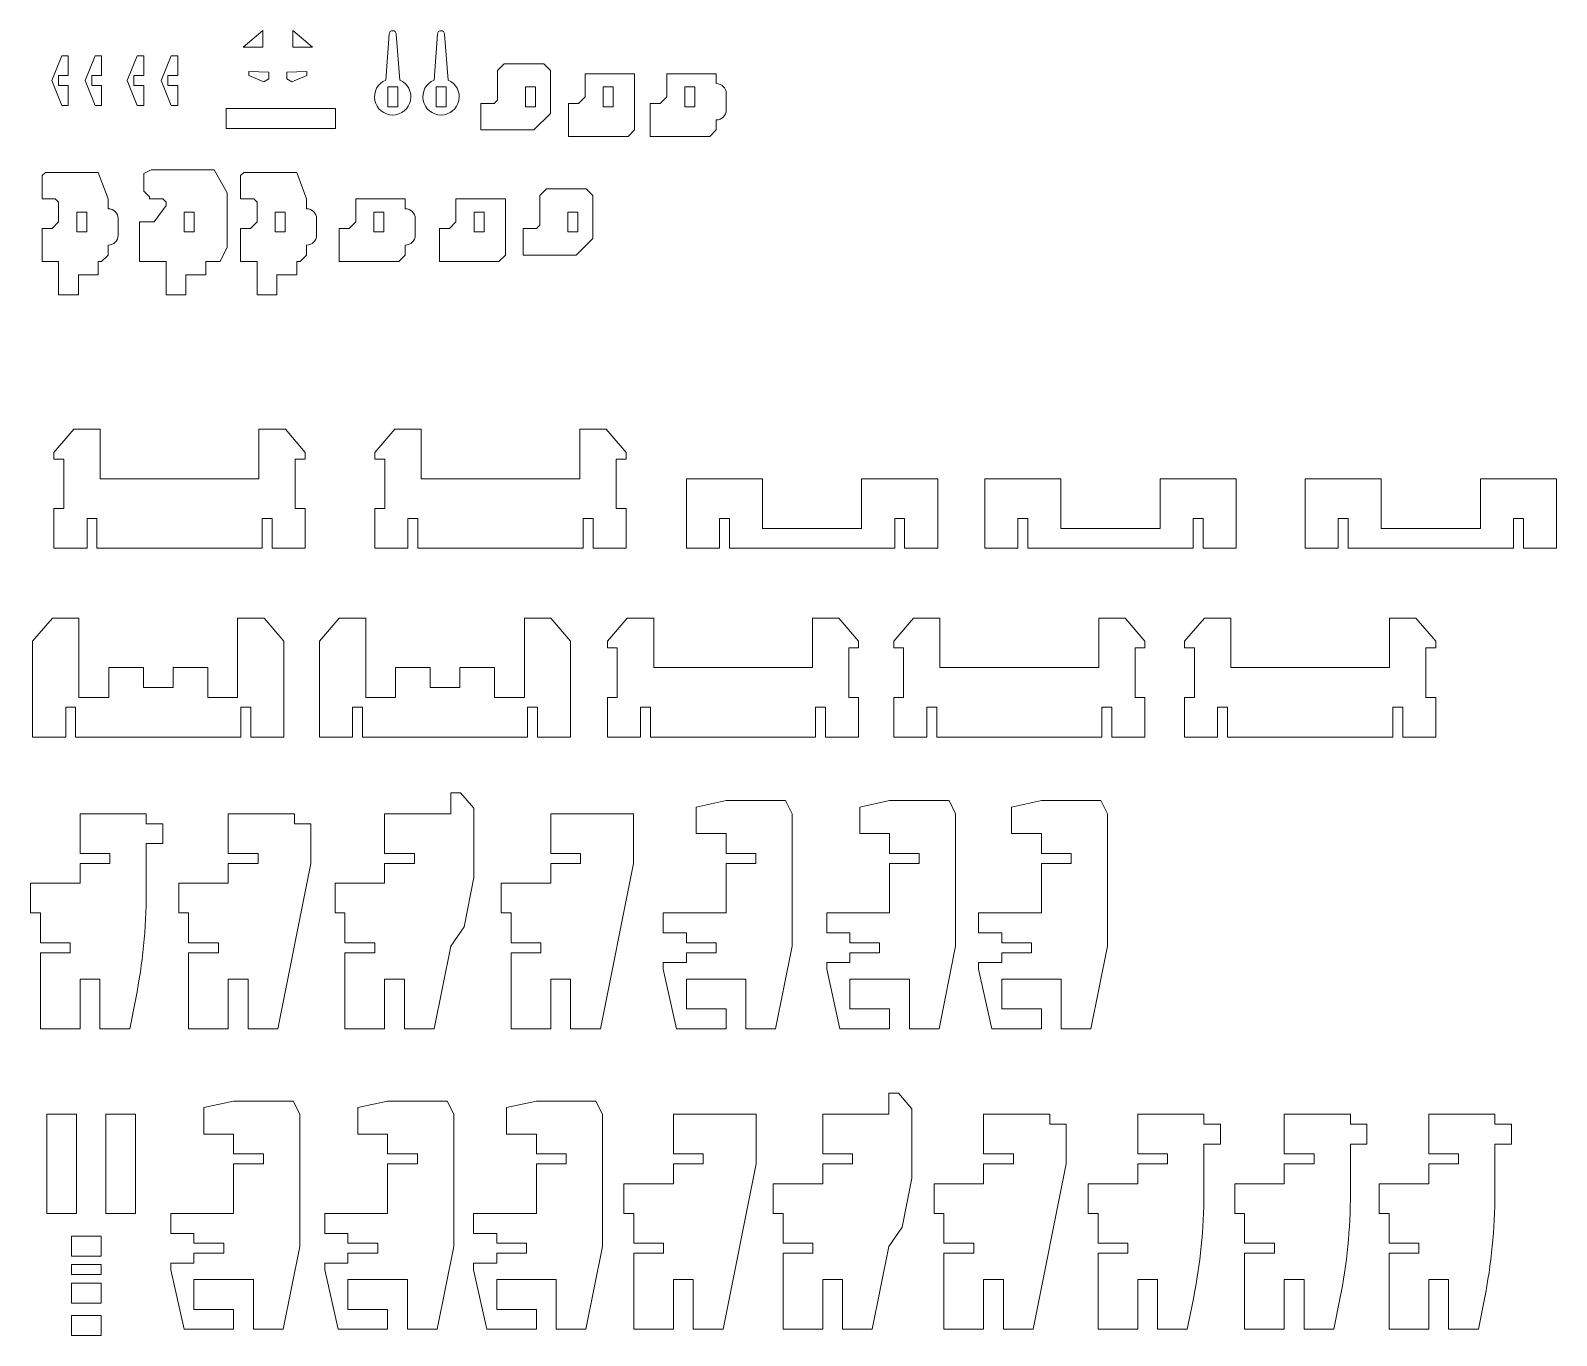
# Model space of a CAD drawing. Header units: millimetres. Extents: x 396 to 1740, y -484 to 227.
# Drawn here: x 396 to 857.6, y -167.9 to 226.7 of the extents above; entities that cross this region are included whole.
import ezdxf

# ---------------------------------------------------------------- set-up
doc = ezdxf.new("R2010")
doc.units = ezdxf.units.MM

msp = doc.modelspace()

# ---------------------------------------------------------------- linework, layer by layer
at = {"color": 5, "linetype": 'Continuous', "lineweight": 15}
for p, q in [((460.26, 221.65), (466.26, 226.65)), ((466.26, 226.65), (466.26, 221.65)), ((475.26, 226.65), (475.26, 221.65)), ((481.26, 221.65), (475.26, 226.65)), ((466.26, 221.65), (460.26, 221.65)), ((475.26, 221.65), (481.26, 221.65)), ((503.4, 211.67), (504.44, 225.6)), ((507.64, 211.67), (506.59, 225.6)), ((518.02, 211.67), (519.06, 225.6)), ((522.26, 211.67), (521.21, 225.6)), ((402.39, 211.51), (405.39, 219.01)), ((405.39, 219.01), (407.39, 219.01)), ((407.39, 219.01), (407.39, 213.01)), ((412.47, 211.51), (415.47, 219.01)), ((415.47, 219.01), (417.47, 219.01)), ((417.47, 219.01), (417.47, 213.01)), ((425.2, 211.51), (428.2, 219.01)), ((428.2, 219.01), (430.2, 219.01)), ((430.2, 219.01), (430.2, 213.01)), ((438.51, 219.01), (435.51, 211.51)), ((440.51, 219.01), (438.51, 219.01)), ((440.51, 213.01), (440.51, 219.01)), ((404.39, 213.01), (407.39, 213.01)), ((404.39, 210.01), (404.39, 213.01)), ((414.47, 213.01), (417.47, 213.01)), ((414.47, 210.01), (414.47, 213.01)), ((427.2, 213.01), (430.2, 213.01)), ((427.2, 210.01), (427.2, 213.01)), ((440.51, 213.01), (437.51, 213.01)), ((437.51, 213.01), (437.51, 210.01)), ((462.01, 214.28), (468.01, 214.08)), ((462.01, 213.08), (462.01, 214.28)), ((466.51, 211.13), (462.01, 213.08)), ((468.01, 214.08), (468.01, 212.08)), ((479.51, 214.28), (473.51, 214.08)), ((473.51, 214.08), (473.51, 212.08)), ((475.01, 211.13), (479.51, 213.08)), ((479.51, 213.08), (479.51, 214.28)), ((539.22, 216.6), (537.22, 214.6)), ((537.22, 214.6), (537.22, 205.6)), ((551.22, 216.6), (539.22, 216.6)), ((553.22, 214.6), (551.22, 216.6)), ((553.22, 201.6), (553.22, 214.6)), ((563.71, 213.6), (563.71, 206.6)), ((578.71, 213.6), (563.71, 213.6)), ((578.71, 196.6), (578.71, 213.6)), ((588.4, 213.6), (588.4, 206.6)), ((603.4, 213.6), (588.4, 213.6)), ((603.4, 210.6), (603.4, 213.6)), ((405.39, 204.01), (402.39, 211.51)), ((407.39, 210.01), (404.39, 210.01)), ((407.39, 210.01), (407.39, 204.01)), ((415.47, 204.01), (412.47, 211.51)), ((417.47, 210.01), (414.47, 210.01)), ((417.47, 210.01), (417.47, 204.01)), ((428.2, 204.01), (425.2, 211.51)), ((430.2, 210.01), (427.2, 210.01)), ((430.2, 210.01), (430.2, 204.01)), ((435.51, 211.51), (438.51, 204.01)), ((437.51, 210.01), (440.51, 210.01)), ((440.51, 204.01), (440.51, 210.01)), ((468.01, 212.08), (466.51, 211.13)), ((473.51, 212.08), (475.01, 211.13)), ((504.02, 203.6), (504.02, 209.6)), ((504.02, 209.6), (507.02, 209.6)), ((507.02, 209.6), (507.02, 203.6)), ((521.64, 209.6), (518.64, 209.6)), ((518.64, 209.6), (518.64, 203.6)), ((521.64, 203.6), (521.64, 209.6)), ((545.72, 203.6), (545.72, 209.6)), ((545.72, 209.6), (548.72, 209.6)), ((548.72, 209.6), (548.72, 203.6)), ((572.21, 209.6), (569.21, 209.6)), ((569.21, 209.6), (569.21, 203.6)), ((572.21, 203.6), (572.21, 209.6)), ((593.9, 203.6), (593.9, 209.6)), ((593.9, 209.6), (596.9, 209.6)), ((596.9, 209.6), (596.9, 203.6)), ((407.39, 204.01), (405.39, 204.01)), ((417.47, 204.01), (415.47, 204.01)), ((430.2, 204.01), (428.2, 204.01)), ((438.51, 204.01), (440.51, 204.01)), ((507.02, 203.6), (504.02, 203.6)), ((518.64, 203.6), (521.64, 203.6)), ((532.22, 204.6), (532.22, 196.6)), ((536.22, 204.6), (532.22, 204.6)), ((537.22, 205.6), (536.22, 204.6)), ((548.72, 203.6), (545.72, 203.6)), ((558.71, 204.6), (558.71, 194.6)), ((561.71, 204.6), (558.71, 204.6)), ((563.71, 206.6), (561.71, 204.6)), ((569.21, 203.6), (572.21, 203.6)), ((583.4, 204.6), (583.4, 194.6)), ((586.4, 204.6), (583.4, 204.6)), ((588.4, 206.6), (586.4, 204.6)), ((596.9, 203.6), (593.9, 203.6)), ((606.4, 207.6), (606.4, 202.6)), ((455.17, 203.05), (455.17, 197.05)), ((455.17, 203.05), (488.17, 203.05)), ((488.17, 203.05), (488.17, 197.05)), ((548.22, 196.6), (553.22, 201.6)), ((603.4, 196.6), (603.4, 199.6)), ((455.17, 197.05), (488.17, 197.05)), ((532.22, 196.6), (548.22, 196.6)), ((558.71, 194.6), (576.71, 194.6)), ((576.71, 194.6), (578.71, 196.6)), ((583.4, 194.6), (601.4, 194.6)), ((603.4, 196.6), (601.4, 194.6)), ((400.46, 183.77), (399.46, 182.77)), ((399.46, 182.77), (399.46, 175.77)), ((416.46, 183.77), (400.46, 183.77)), ((419.46, 175.77), (416.46, 183.77)), ((432.48, 184.48), (430.25, 183.4)), ((430.25, 183.4), (430.25, 178.11)), ((451.52, 184.48), (432.48, 184.48)), ((455.47, 177.6), (451.52, 184.48)), ((459.48, 182.77), (460.48, 183.77)), ((459.48, 182.77), (459.48, 175.77)), ((476.48, 183.77), (460.48, 183.77)), ((479.48, 175.77), (476.48, 183.77)), ((399.46, 175.77), (403.46, 175.77)), ((403.46, 175.77), (404.46, 174.77)), ((419.46, 172.77), (419.46, 175.77)), ((430.25, 178.11), (431.95, 176.33)), ((431.95, 176.33), (431.95, 175.77)), ((431.95, 175.77), (435.95, 175.77)), ((435.95, 175.77), (436.95, 174.77)), ((455.47, 161.18), (455.47, 177.6)), ((459.48, 175.77), (463.48, 175.77)), ((463.48, 175.77), (464.48, 174.77)), ((479.48, 172.77), (479.48, 175.77)), ((494.33, 168.77), (494.33, 175.77)), ((494.33, 175.77), (509.33, 175.77)), ((509.33, 172.77), (509.33, 175.77)), ((524.65, 175.77), (524.65, 168.77)), ((539.65, 175.77), (524.65, 175.77)), ((539.65, 158.77), (539.65, 175.77)), ((550.02, 176.77), (552.02, 178.77)), ((550.02, 176.77), (550.02, 167.77)), ((564.02, 178.77), (552.02, 178.77)), ((564.02, 178.77), (566.02, 176.77)), ((566.02, 163.77), (566.02, 176.77)), ((404.46, 174.77), (404.46, 168.77)), ((409.96, 165.77), (409.96, 171.77)), ((409.96, 171.77), (412.96, 171.77)), ((412.96, 171.77), (412.96, 165.77)), ((436.95, 173.77), (433.38, 168.77)), ((436.95, 174.77), (436.95, 173.77)), ((445.45, 171.77), (442.45, 171.77)), ((442.45, 171.77), (442.45, 165.77)), ((445.45, 165.77), (445.45, 171.77)), ((464.48, 174.77), (464.48, 168.77)), ((469.98, 165.77), (469.98, 171.77)), ((469.98, 171.77), (472.98, 171.77)), ((472.98, 171.77), (472.98, 165.77)), ((499.83, 165.77), (499.83, 171.77)), ((499.83, 171.77), (502.83, 171.77)), ((502.83, 171.77), (502.83, 165.77)), ((530.15, 165.77), (530.15, 171.77)), ((530.15, 171.77), (533.15, 171.77)), ((533.15, 171.77), (533.15, 165.77)), ((561.52, 171.77), (558.52, 171.77)), ((558.52, 171.77), (558.52, 165.77)), ((561.52, 165.77), (561.52, 171.77)), ((399.46, 166.77), (399.46, 156.77)), ((402.46, 166.77), (399.46, 166.77)), ((404.46, 168.77), (402.46, 166.77)), ((422.46, 169.77), (422.46, 164.77)), ((428.95, 168.77), (428.95, 156.77)), ((433.38, 168.77), (428.95, 168.77)), ((459.48, 166.77), (459.48, 156.77)), ((462.48, 166.77), (459.48, 166.77)), ((464.48, 168.77), (462.48, 166.77)), ((482.48, 169.77), (482.48, 164.77)), ((489.33, 166.77), (489.33, 156.77)), ((492.33, 166.77), (489.33, 166.77)), ((494.33, 168.77), (492.33, 166.77)), ((512.33, 169.77), (512.33, 164.77)), ((522.65, 166.77), (519.65, 166.77)), ((519.65, 166.77), (519.65, 156.77)), ((524.65, 168.77), (522.65, 166.77)), ((545.02, 166.77), (545.02, 158.77)), ((549.02, 166.77), (545.02, 166.77)), ((549.02, 166.77), (550.02, 167.77)), ((412.96, 165.77), (409.96, 165.77)), ((419.46, 158.77), (419.46, 161.77)), ((442.45, 165.77), (445.45, 165.77)), ((472.98, 165.77), (469.98, 165.77)), ((479.48, 158.77), (479.48, 161.77)), ((502.83, 165.77), (499.83, 165.77)), ((509.33, 158.77), (509.33, 161.77)), ((533.15, 165.77), (530.15, 165.77)), ((558.52, 165.77), (561.52, 165.77)), ((566.02, 163.77), (561.02, 158.77)), ((419.46, 158.77), (417.46, 156.77)), ((453.35, 156.77), (455.47, 161.18)), ((479.48, 158.77), (477.48, 156.77)), ((509.33, 158.77), (507.33, 156.77)), ((539.65, 158.77), (537.65, 156.77)), ((545.02, 158.77), (561.02, 158.77)), ((399.46, 156.77), (404.46, 156.77)), ((404.46, 156.77), (404.46, 146.77)), ((410.46, 152.77), (410.46, 146.77)), ((416.46, 152.77), (410.46, 152.77)), ((416.46, 156.77), (417.46, 156.77)), ((416.46, 152.77), (416.46, 156.77)), ((428.95, 156.77), (436.95, 156.77)), ((436.95, 146.77), (436.95, 156.77)), ((442.95, 152.77), (442.95, 146.77)), ((448.95, 152.77), (442.95, 152.77)), ((448.95, 156.77), (453.35, 156.77)), ((448.95, 152.77), (448.95, 156.77)), ((459.48, 156.77), (464.48, 156.77)), ((464.48, 156.77), (464.48, 146.77)), ((470.48, 152.77), (470.48, 146.77)), ((476.48, 152.77), (470.48, 152.77)), ((476.48, 156.77), (477.48, 156.77)), ((476.48, 152.77), (476.48, 156.77)), ((507.33, 156.77), (489.33, 156.77)), ((519.65, 156.77), (537.65, 156.77)), ((404.46, 146.77), (410.46, 146.77)), ((442.95, 146.77), (436.95, 146.77)), ((464.48, 146.77), (470.48, 146.77)), ((409.05, 106.09), (403.05, 99.09)), ((417.05, 106.09), (409.05, 106.09)), ((417.05, 106.09), (417.05, 91.09)), ((465.05, 106.09), (465.05, 91.09)), ((473.05, 106.09), (465.05, 106.09)), ((479.05, 99.09), (473.05, 106.09)), ((506.13, 106.09), (500.13, 99.09)), ((514.13, 106.09), (506.13, 106.09)), ((514.13, 106.09), (514.13, 91.09)), ((562.13, 106.09), (562.13, 91.09)), ((570.13, 106.09), (562.13, 106.09)), ((576.13, 99.09), (570.13, 106.09)), ((403.05, 99.09), (403.05, 97.09)), ((406.05, 97.09), (403.05, 97.09)), ((406.05, 97.09), (406.05, 82.09)), ((479.05, 97.09), (476.05, 97.09)), ((476.05, 82.09), (476.05, 97.09)), ((479.05, 97.09), (479.05, 99.09)), ((500.13, 99.09), (500.13, 97.09)), ((503.13, 97.09), (500.13, 97.09)), ((503.13, 97.09), (503.13, 82.09)), ((576.13, 97.09), (573.13, 97.09)), ((573.13, 82.09), (573.13, 97.09)), ((576.13, 97.09), (576.13, 99.09)), ((417.05, 91.09), (465.05, 91.09)), ((514.13, 91.09), (562.13, 91.09)), ((594.37, 91.09), (594.37, 70.09)), ((594.37, 91.09), (617.37, 91.09)), ((617.37, 91.09), (617.37, 76.09)), ((647.37, 91.09), (647.37, 76.09)), ((647.37, 91.09), (670.37, 91.09)), ((670.37, 70.09), (670.37, 91.09)), ((684.65, 91.09), (684.65, 70.09)), ((684.65, 91.09), (707.65, 91.09)), ((707.65, 76.09), (707.65, 91.09)), ((737.65, 76.09), (737.65, 91.09)), ((737.65, 91.09), (760.65, 91.09)), ((760.65, 70.09), (760.65, 91.09)), ((781.56, 91.09), (781.56, 70.09)), ((781.56, 91.09), (804.56, 91.09)), ((804.56, 76.09), (804.56, 91.09)), ((834.56, 76.09), (834.56, 91.09)), ((834.56, 91.09), (857.56, 91.09)), ((857.56, 70.09), (857.56, 91.09)), ((403.05, 82.09), (403.05, 70.09)), ((403.05, 82.09), (406.05, 82.09)), ((413.05, 79.09), (416.05, 79.09)), ((413.05, 70.09), (413.05, 79.09)), ((416.05, 79.09), (416.05, 70.09)), ((466.05, 79.09), (469.05, 79.09)), ((466.05, 70.09), (466.05, 79.09)), ((469.05, 79.09), (469.05, 70.09)), ((476.05, 82.09), (479.05, 82.09)), ((479.05, 70.09), (479.05, 82.09)), ((500.13, 82.09), (500.13, 70.09)), ((500.13, 82.09), (503.13, 82.09)), ((510.13, 79.09), (513.13, 79.09)), ((510.13, 70.09), (510.13, 79.09)), ((513.13, 79.09), (513.13, 70.09)), ((563.13, 79.09), (566.13, 79.09)), ((563.13, 70.09), (563.13, 79.09)), ((566.13, 79.09), (566.13, 70.09)), ((573.13, 82.09), (576.13, 82.09)), ((576.13, 70.09), (576.13, 82.09)), ((604.37, 79.09), (607.37, 79.09)), ((604.37, 70.09), (604.37, 79.09)), ((607.37, 79.09), (607.37, 70.09)), ((657.37, 79.09), (660.37, 79.09)), ((657.37, 70.09), (657.37, 79.09)), ((660.37, 79.09), (660.37, 70.09)), ((694.65, 79.09), (697.65, 79.09)), ((694.65, 70.09), (694.65, 79.09)), ((697.65, 79.09), (697.65, 70.09)), ((747.65, 79.09), (750.65, 79.09)), ((747.65, 70.09), (747.65, 79.09)), ((750.65, 79.09), (750.65, 70.09)), ((791.56, 79.09), (794.56, 79.09)), ((791.56, 70.09), (791.56, 79.09)), ((794.56, 79.09), (794.56, 70.09)), ((844.56, 79.09), (847.56, 79.09)), ((844.56, 70.09), (844.56, 79.09)), ((847.56, 79.09), (847.56, 70.09)), ((647.37, 76.09), (617.37, 76.09)), ((737.65, 76.09), (707.65, 76.09)), ((834.56, 76.09), (804.56, 76.09)), ((403.05, 70.09), (413.05, 70.09)), ((416.05, 70.09), (466.05, 70.09)), ((469.05, 70.09), (479.05, 70.09)), ((500.13, 70.09), (510.13, 70.09)), ((513.13, 70.09), (563.13, 70.09)), ((566.13, 70.09), (576.13, 70.09)), ((594.37, 70.09), (604.37, 70.09)), ((607.37, 70.09), (657.37, 70.09)), ((660.37, 70.09), (670.37, 70.09)), ((684.65, 70.09), (694.65, 70.09)), ((697.65, 70.09), (747.65, 70.09)), ((750.65, 70.09), (760.65, 70.09)), ((781.56, 70.09), (791.56, 70.09)), ((794.56, 70.09), (844.56, 70.09)), ((847.56, 70.09), (857.56, 70.09)), ((396.6, 42.01), (402.6, 49.01)), ((402.6, 49.01), (410.6, 49.01)), ((410.6, 49.01), (410.6, 25.01)), ((466.6, 49.01), (458.6, 49.01)), ((458.6, 49.01), (458.6, 25.01)), ((472.6, 42.01), (466.6, 49.01)), ((489.34, 49.01), (483.34, 42.01)), ((497.34, 49.01), (489.34, 49.01)), ((497.34, 49.01), (497.34, 25.01)), ((545.34, 49.01), (545.34, 25.01)), ((553.34, 49.01), (545.34, 49.01)), ((559.34, 42.01), (553.34, 49.01)), ((576.46, 49.01), (570.46, 42.01)), ((584.46, 49.01), (576.46, 49.01)), ((584.46, 49.01), (584.46, 34.01)), ((632.46, 49.01), (632.46, 34.01)), ((640.46, 49.01), (632.46, 49.01)), ((646.46, 42.01), (640.46, 49.01)), ((663.07, 49.01), (657.07, 42.01)), ((671.07, 49.01), (663.07, 49.01)), ((671.07, 49.01), (671.07, 34.01)), ((719.07, 49.01), (719.07, 34.01)), ((727.07, 49.01), (719.07, 49.01)), ((733.07, 42.01), (727.07, 49.01)), ((751.05, 49.01), (745.05, 42.01)), ((759.05, 49.01), (751.05, 49.01)), ((759.05, 49.01), (759.05, 34.01)), ((807.05, 49.01), (807.05, 34.01)), ((815.05, 49.01), (807.05, 49.01)), ((821.05, 42.01), (815.05, 49.01)), ((396.6, 42.01), (396.6, 13.01)), ((472.6, 13.01), (472.6, 42.01)), ((483.34, 42.01), (483.34, 13.01)), ((559.34, 13.01), (559.34, 42.01)), ((570.46, 42.01), (570.46, 40.01)), ((646.46, 40.01), (646.46, 42.01)), ((657.07, 42.01), (657.07, 40.01)), ((733.07, 40.01), (733.07, 42.01)), ((745.05, 42.01), (745.05, 40.01)), ((821.05, 40.01), (821.05, 42.01)), ((573.46, 40.01), (570.46, 40.01)), ((573.46, 40.01), (573.46, 25.01)), ((643.46, 40.01), (646.46, 40.01)), ((643.46, 40.01), (643.46, 25.01)), ((660.07, 40.01), (657.07, 40.01)), ((660.07, 40.01), (660.07, 25.01)), ((733.07, 40.01), (730.07, 40.01)), ((730.07, 25.01), (730.07, 40.01)), ((748.05, 40.01), (745.05, 40.01)), ((748.05, 40.01), (748.05, 25.01)), ((821.05, 40.01), (818.05, 40.01)), ((818.05, 25.01), (818.05, 40.01)), ((419.6, 34.01), (419.6, 25.01)), ((430.1, 34.01), (419.6, 34.01)), ((430.1, 34.01), (430.1, 28.01)), ((449.6, 34.01), (439.1, 34.01)), ((439.1, 28.01), (439.1, 34.01)), ((449.6, 25.01), (449.6, 34.01)), ((506.34, 34.01), (506.34, 25.01)), ((506.34, 34.01), (516.84, 34.01)), ((516.84, 28.01), (516.84, 34.01)), ((525.84, 34.01), (525.84, 28.01)), ((525.84, 34.01), (536.34, 34.01)), ((536.34, 25.01), (536.34, 34.01)), ((584.46, 34.01), (632.46, 34.01)), ((671.07, 34.01), (719.07, 34.01)), ((759.05, 34.01), (807.05, 34.01)), ((430.1, 28.01), (439.1, 28.01)), ((525.84, 28.01), (516.84, 28.01)), ((419.6, 25.01), (410.6, 25.01)), ((458.6, 25.01), (449.6, 25.01)), ((506.34, 25.01), (497.34, 25.01)), ((545.34, 25.01), (536.34, 25.01)), ((570.46, 25.01), (570.46, 13.01)), ((573.46, 25.01), (570.46, 25.01)), ((643.46, 25.01), (646.46, 25.01)), ((646.46, 13.01), (646.46, 25.01)), ((657.07, 25.01), (657.07, 13.01)), ((657.07, 25.01), (660.07, 25.01)), ((730.07, 25.01), (733.07, 25.01)), ((733.07, 13.01), (733.07, 25.01)), ((745.05, 25.01), (745.05, 13.01)), ((745.05, 25.01), (748.05, 25.01)), ((818.05, 25.01), (821.05, 25.01)), ((821.05, 13.01), (821.05, 25.01)), ((409.6, 22.01), (406.6, 22.01)), ((406.6, 22.01), (406.6, 13.01)), ((409.6, 13.01), (409.6, 22.01)), ((462.6, 22.01), (459.6, 22.01)), ((459.6, 22.01), (459.6, 13.01)), ((462.6, 13.01), (462.6, 22.01)), ((493.34, 22.01), (496.34, 22.01)), ((493.34, 13.01), (493.34, 22.01)), ((496.34, 22.01), (496.34, 13.01)), ((546.34, 22.01), (549.34, 22.01)), ((546.34, 13.01), (546.34, 22.01)), ((549.34, 22.01), (549.34, 13.01)), ((580.46, 22.01), (583.46, 22.01)), ((580.46, 13.01), (580.46, 22.01)), ((583.46, 22.01), (583.46, 13.01)), ((633.46, 22.01), (636.46, 22.01)), ((633.46, 13.01), (633.46, 22.01)), ((636.46, 22.01), (636.46, 13.01)), ((667.07, 22.01), (670.07, 22.01)), ((667.07, 13.01), (667.07, 22.01)), ((670.07, 22.01), (670.07, 13.01)), ((720.07, 22.01), (723.07, 22.01)), ((720.07, 13.01), (720.07, 22.01)), ((723.07, 22.01), (723.07, 13.01)), ((755.05, 22.01), (758.05, 22.01)), ((755.05, 13.01), (755.05, 22.01)), ((758.05, 22.01), (758.05, 13.01)), ((808.05, 22.01), (811.05, 22.01)), ((808.05, 13.01), (808.05, 22.01)), ((811.05, 22.01), (811.05, 13.01)), ((406.6, 13.01), (396.6, 13.01)), ((459.6, 13.01), (409.6, 13.01)), ((472.6, 13.01), (462.6, 13.01)), ((483.34, 13.01), (493.34, 13.01)), ((496.34, 13.01), (546.34, 13.01)), ((549.34, 13.01), (559.34, 13.01)), ((570.46, 13.01), (580.46, 13.01)), ((583.46, 13.01), (633.46, 13.01)), ((636.46, 13.01), (646.46, 13.01)), ((657.07, 13.01), (667.07, 13.01)), ((670.07, 13.01), (720.07, 13.01)), ((723.07, 13.01), (733.07, 13.01)), ((745.05, 13.01), (755.05, 13.01)), ((758.05, 13.01), (808.05, 13.01)), ((811.05, 13.01), (821.05, 13.01)), ((523.08, -10.18), (523.08, -3.82)), ((523.08, -3.82), (526.01, -3.82)), ((526.01, -3.82), (530.08, -8.5)), ((530.08, -8.5), (530.08, -29.48)), ((606.34, -6.18), (597.34, -8.18)), ((597.34, -8.18), (597.34, -16.18)), ((624.34, -6.18), (606.34, -6.18)), ((626.34, -10.18), (624.34, -6.18)), ((646.81, -8.18), (655.81, -6.18)), ((646.81, -16.18), (646.81, -8.18)), ((655.81, -6.18), (673.81, -6.18)), ((673.81, -6.18), (675.81, -10.18)), ((692.74, -8.18), (701.74, -6.18)), ((692.74, -16.18), (692.74, -8.18)), ((701.74, -6.18), (719.74, -6.18)), ((719.74, -6.18), (721.74, -10.18)), ((410.96, -10.18), (430.96, -10.18)), ((410.96, -22.18), (410.96, -10.18)), ((430.96, -13.18), (430.96, -10.18)), ((430.96, -13.18), (435.96, -13.18)), ((435.96, -13.18), (435.96, -19.18)), ((455.78, -10.18), (475.78, -10.18)), ((455.78, -22.18), (455.78, -10.18)), ((475.78, -13.18), (475.78, -10.18)), ((475.78, -13.18), (480.78, -13.18)), ((480.78, -13.18), (480.78, -25.18)), ((503.08, -10.18), (523.08, -10.18)), ((503.08, -22.18), (503.08, -10.18)), ((553.34, -10.18), (578.34, -10.18)), ((553.34, -22.18), (553.34, -10.18)), ((578.34, -25.18), (578.34, -10.18)), ((626.34, -50.18), (626.34, -10.18)), ((675.81, -10.18), (675.81, -50.18)), ((721.74, -10.18), (721.74, -50.18)), ((597.34, -16.18), (606.34, -16.18)), ((606.34, -16.18), (606.34, -22.18)), ((655.81, -16.18), (646.81, -16.18)), ((655.81, -22.18), (655.81, -16.18)), ((701.74, -16.18), (692.74, -16.18)), ((701.74, -22.18), (701.74, -16.18)), ((410.96, -22.18), (419.96, -22.18)), ((419.96, -22.18), (419.96, -25.18)), ((435.96, -19.18), (430.96, -19.18)), ((430.96, -34.04), (430.96, -19.18)), ((455.78, -22.18), (464.78, -22.18)), ((464.78, -22.18), (464.78, -25.18)), ((503.08, -22.18), (512.08, -22.18)), ((512.08, -22.18), (512.08, -25.18)), ((553.34, -22.18), (562.34, -22.18)), ((562.34, -22.18), (562.34, -25.18)), ((606.34, -22.18), (615.34, -22.18)), ((615.34, -22.18), (615.34, -25.18)), ((664.81, -22.18), (655.81, -22.18)), ((664.81, -25.18), (664.81, -22.18)), ((710.74, -22.18), (701.74, -22.18)), ((710.74, -25.18), (710.74, -22.18)), ((410.96, -31.18), (410.96, -25.18)), ((419.96, -25.18), (410.96, -25.18)), ((455.78, -31.18), (455.78, -25.18)), ((464.78, -25.18), (455.78, -25.18)), ((480.78, -25.18), (470.78, -75.18)), ((503.08, -31.18), (503.08, -25.18)), ((512.08, -25.18), (503.08, -25.18)), ((553.34, -31.18), (553.34, -25.18)), ((562.34, -25.18), (553.34, -25.18)), ((578.34, -25.18), (568.34, -75.18)), ((606.34, -25.18), (606.34, -40.18)), ((615.34, -25.18), (606.34, -25.18)), ((655.81, -40.18), (655.81, -25.18)), ((655.81, -25.18), (664.81, -25.18)), ((701.74, -40.18), (701.74, -25.18)), ((701.74, -25.18), (710.74, -25.18)), ((395.96, -40.18), (395.96, -31.18)), ((395.96, -31.18), (410.96, -31.18)), ((440.78, -40.18), (440.78, -31.18)), ((440.78, -31.18), (455.78, -31.18)), ((488.08, -40.18), (488.08, -31.18)), ((488.08, -31.18), (503.08, -31.18)), ((530.08, -29.48), (527.11, -44.32)), ((538.34, -40.18), (538.34, -31.18)), ((538.34, -31.18), (553.34, -31.18)), ((398.96, -40.18), (395.96, -40.18)), ((398.96, -40.18), (398.96, -49.18)), ((443.78, -40.18), (440.78, -40.18)), ((443.78, -40.18), (443.78, -49.18)), ((491.08, -40.18), (488.08, -40.18)), ((491.08, -40.18), (491.08, -49.18)), ((541.34, -40.18), (538.34, -40.18)), ((541.34, -40.18), (541.34, -49.18)), ((587.34, -40.18), (587.34, -46.18)), ((606.34, -40.18), (587.34, -40.18)), ((636.81, -46.18), (636.81, -40.18)), ((636.81, -40.18), (655.81, -40.18)), ((682.74, -46.18), (682.74, -40.18)), ((682.74, -40.18), (701.74, -40.18)), ((527.11, -44.32), (523.08, -50.18)), ((398.96, -49.18), (407.96, -49.18)), ((407.96, -49.18), (407.96, -52.18)), ((443.78, -49.18), (452.78, -49.18)), ((452.78, -49.18), (452.78, -52.18)), ((491.08, -49.18), (500.08, -49.18)), ((500.08, -49.18), (500.08, -52.18)), ((523.08, -50.18), (518.08, -75.18)), ((541.34, -49.18), (550.34, -49.18)), ((550.34, -49.18), (550.34, -52.18)), ((587.34, -46.18), (594.34, -46.18)), ((594.34, -46.18), (594.34, -49.18)), ((594.34, -49.18), (603.34, -49.18)), ((603.34, -49.18), (603.34, -52.18)), ((621.34, -75.18), (626.34, -50.18)), ((636.81, -46.18), (643.81, -46.18)), ((643.81, -46.18), (643.81, -49.18)), ((652.81, -49.18), (643.81, -49.18)), ((652.81, -52.18), (652.81, -49.18)), ((675.81, -50.18), (670.81, -75.18)), ((682.74, -46.18), (689.74, -46.18)), ((689.74, -46.18), (689.74, -49.18)), ((698.74, -49.18), (689.74, -49.18)), ((698.74, -52.18), (698.74, -49.18)), ((721.74, -50.18), (716.74, -75.18)), ((398.96, -52.18), (398.96, -75.18)), ((407.96, -52.18), (398.96, -52.18)), ((443.78, -52.18), (443.78, -75.18)), ((452.78, -52.18), (443.78, -52.18)), ((491.08, -52.18), (491.08, -75.18)), ((500.08, -52.18), (491.08, -52.18)), ((541.34, -52.18), (541.34, -75.18)), ((550.34, -52.18), (541.34, -52.18)), ((587.34, -55.18), (587.34, -57.18)), ((594.34, -55.18), (587.34, -55.18)), ((594.34, -52.18), (594.34, -55.18)), ((603.34, -52.18), (594.34, -52.18)), ((636.81, -57.18), (636.81, -55.18)), ((643.81, -55.18), (636.81, -55.18)), ((643.81, -52.18), (643.81, -55.18)), ((643.81, -52.18), (652.81, -52.18)), ((682.74, -57.18), (682.74, -55.18)), ((689.74, -55.18), (682.74, -55.18)), ((689.74, -52.18), (689.74, -55.18)), ((689.74, -52.18), (698.74, -52.18)), ((587.34, -57.18), (591.34, -75.18)), ((640.81, -75.18), (636.81, -57.18)), ((686.74, -75.18), (682.74, -57.18)), ((416.96, -60.18), (410.96, -60.18)), ((410.96, -60.18), (410.96, -75.18)), ((416.96, -75.18), (416.96, -60.18)), ((461.78, -60.18), (455.78, -60.18)), ((455.78, -60.18), (455.78, -75.18)), ((461.78, -75.18), (461.78, -60.18)), ((509.08, -60.18), (503.08, -60.18)), ((503.08, -60.18), (503.08, -75.18)), ((509.08, -75.18), (509.08, -60.18)), ((559.34, -60.18), (553.34, -60.18)), ((553.34, -60.18), (553.34, -75.18)), ((559.34, -75.18), (559.34, -60.18)), ((594.34, -60.18), (612.34, -60.18)), ((594.34, -69.18), (594.34, -60.18)), ((612.34, -75.18), (612.34, -60.18)), ((643.81, -60.18), (661.81, -60.18)), ((643.81, -60.18), (643.81, -69.18)), ((661.81, -75.18), (661.81, -60.18)), ((689.74, -60.18), (689.74, -69.18)), ((689.74, -60.18), (707.74, -60.18)), ((707.74, -75.18), (707.74, -60.18)), ((427.79, -66.01), (425.96, -75.18)), ((606.34, -69.18), (594.34, -69.18)), ((606.34, -69.18), (606.34, -75.18)), ((655.81, -69.18), (643.81, -69.18)), ((655.81, -69.18), (655.81, -75.18)), ((701.74, -69.18), (689.74, -69.18)), ((701.74, -69.18), (701.74, -75.18)), ((410.96, -75.18), (398.96, -75.18)), ((425.96, -75.18), (416.96, -75.18)), ((455.78, -75.18), (443.78, -75.18)), ((470.78, -75.18), (461.78, -75.18)), ((503.08, -75.18), (491.08, -75.18)), ((518.08, -75.18), (509.08, -75.18)), ((553.34, -75.18), (541.34, -75.18)), ((568.34, -75.18), (559.34, -75.18)), ((591.34, -75.18), (606.34, -75.18)), ((612.34, -75.18), (621.34, -75.18)), ((655.81, -75.18), (640.81, -75.18)), ((670.81, -75.18), (661.81, -75.18)), ((701.74, -75.18), (686.74, -75.18)), ((716.74, -75.18), (707.74, -75.18)), ((655.59, -101.04), (655.59, -94.68)), ((655.59, -94.68), (658.51, -94.68)), ((658.51, -94.68), (662.59, -99.37)), ((400.87, -131.04), (400.87, -101.04)), ((400.87, -101.04), (409.87, -101.04)), ((409.87, -131.04), (409.87, -101.04)), ((418.72, -131.04), (418.72, -101.04)), ((418.72, -101.04), (427.72, -101.04)), ((427.72, -131.04), (427.72, -101.04)), ((457.4, -97.04), (448.4, -99.04)), ((448.4, -99.04), (448.4, -107.04)), ((475.4, -97.04), (457.4, -97.04)), ((477.4, -101.04), (475.4, -97.04)), ((477.4, -141.04), (477.4, -101.04)), ((494.99, -99.04), (503.99, -97.04)), ((494.99, -107.04), (494.99, -99.04)), ((503.99, -97.04), (521.99, -97.04)), ((521.99, -97.04), (523.99, -101.04)), ((523.99, -101.04), (523.99, -141.04)), ((539.98, -99.04), (548.98, -97.04)), ((539.98, -107.04), (539.98, -99.04)), ((548.98, -97.04), (566.98, -97.04)), ((566.98, -97.04), (568.98, -101.04)), ((568.98, -101.04), (568.98, -141.04)), ((590.45, -101.04), (590.45, -113.04)), ((615.45, -101.04), (590.45, -101.04)), ((615.45, -116.04), (615.45, -101.04)), ((635.59, -101.04), (655.59, -101.04)), ((635.59, -113.04), (635.59, -101.04)), ((662.59, -99.37), (662.59, -120.34)), ((684.27, -101.04), (704.27, -101.04)), ((684.27, -113.04), (684.27, -101.04)), ((704.27, -101.04), (704.27, -104.04)), ((730.89, -101.04), (750.89, -101.04)), ((730.89, -113.04), (730.89, -101.04)), ((750.89, -104.04), (750.89, -101.04)), ((775.23, -101.04), (795.23, -101.04)), ((775.23, -113.04), (775.23, -101.04)), ((795.23, -104.04), (795.23, -101.04)), ((818.93, -101.04), (838.93, -101.04)), ((818.93, -113.04), (818.93, -101.04)), ((838.93, -104.04), (838.93, -101.04)), ((704.27, -104.04), (709.27, -104.04)), ((709.27, -104.04), (709.27, -116.04)), ((750.89, -104.04), (755.89, -104.04)), ((755.89, -104.04), (755.89, -110.04)), ((795.23, -104.04), (800.23, -104.04)), ((800.23, -104.04), (800.23, -110.04)), ((838.93, -104.04), (843.93, -104.04)), ((843.93, -104.04), (843.93, -110.04)), ((448.4, -107.04), (457.4, -107.04)), ((457.4, -107.04), (457.4, -113.04)), ((503.99, -107.04), (494.99, -107.04)), ((503.99, -113.04), (503.99, -107.04)), ((548.98, -107.04), (539.98, -107.04)), ((548.98, -113.04), (548.98, -107.04)), ((750.89, -110.04), (755.89, -110.04)), ((750.89, -110.04), (750.89, -124.9)), ((800.23, -110.04), (795.23, -110.04)), ((795.23, -124.9), (795.23, -110.04)), ((843.93, -110.04), (838.93, -110.04)), ((838.93, -124.9), (838.93, -110.04)), ((466.4, -113.04), (457.4, -113.04)), ((466.4, -116.04), (466.4, -113.04)), ((503.99, -113.04), (512.99, -113.04)), ((512.99, -113.04), (512.99, -116.04)), ((548.98, -113.04), (557.98, -113.04)), ((557.98, -113.04), (557.98, -116.04)), ((599.45, -113.04), (590.45, -113.04)), ((599.45, -116.04), (599.45, -113.04)), ((635.59, -113.04), (644.59, -113.04)), ((644.59, -113.04), (644.59, -116.04)), ((684.27, -113.04), (693.27, -113.04)), ((693.27, -113.04), (693.27, -116.04)), ((730.89, -113.04), (739.89, -113.04)), ((739.89, -113.04), (739.89, -116.04)), ((775.23, -113.04), (784.23, -113.04)), ((784.23, -113.04), (784.23, -116.04)), ((818.93, -113.04), (827.93, -113.04)), ((827.93, -113.04), (827.93, -116.04)), ((457.4, -116.04), (457.4, -131.04)), ((457.4, -116.04), (466.4, -116.04)), ((503.99, -131.04), (503.99, -116.04)), ((512.99, -116.04), (503.99, -116.04)), ((548.98, -131.04), (548.98, -116.04)), ((557.98, -116.04), (548.98, -116.04)), ((590.45, -116.04), (590.45, -122.04)), ((590.45, -116.04), (599.45, -116.04)), ((605.45, -166.04), (615.45, -116.04)), ((635.59, -122.04), (635.59, -116.04)), ((644.59, -116.04), (635.59, -116.04)), ((684.27, -122.04), (684.27, -116.04)), ((693.27, -116.04), (684.27, -116.04)), ((709.27, -116.04), (699.27, -166.04)), ((730.89, -122.04), (730.89, -116.04)), ((739.89, -116.04), (730.89, -116.04)), ((775.23, -122.04), (775.23, -116.04)), ((784.23, -116.04), (775.23, -116.04)), ((818.93, -122.04), (818.93, -116.04)), ((827.93, -116.04), (818.93, -116.04)), ((575.45, -122.04), (575.45, -131.04)), ((590.45, -122.04), (575.45, -122.04)), ((620.59, -131.04), (620.59, -122.04)), ((620.59, -122.04), (635.59, -122.04)), ((662.59, -120.34), (659.62, -135.18)), ((669.27, -131.04), (669.27, -122.04)), ((669.27, -122.04), (684.27, -122.04)), ((715.89, -131.04), (715.89, -122.04)), ((715.89, -122.04), (730.89, -122.04)), ((760.23, -131.04), (760.23, -122.04)), ((760.23, -122.04), (775.23, -122.04)), ((803.93, -131.04), (803.93, -122.04)), ((803.93, -122.04), (818.93, -122.04)), ((400.87, -131.04), (409.87, -131.04)), ((418.72, -131.04), (427.72, -131.04)), ((438.4, -131.04), (438.4, -137.04)), ((457.4, -131.04), (438.4, -131.04)), ((484.99, -137.04), (484.99, -131.04)), ((484.99, -131.04), (503.99, -131.04)), ((529.98, -137.04), (529.98, -131.04)), ((529.98, -131.04), (548.98, -131.04)), ((578.45, -131.04), (575.45, -131.04)), ((578.45, -140.04), (578.45, -131.04)), ((623.59, -131.04), (620.59, -131.04)), ((623.59, -131.04), (623.59, -140.04)), ((672.27, -131.04), (669.27, -131.04)), ((672.27, -131.04), (672.27, -140.04)), ((718.89, -131.04), (715.89, -131.04)), ((718.89, -131.04), (718.89, -140.04)), ((763.23, -131.04), (760.23, -131.04)), ((763.23, -131.04), (763.23, -140.04)), ((806.93, -131.04), (803.93, -131.04)), ((806.93, -131.04), (806.93, -140.04)), ((408.33, -137.92), (408.33, -143.92)), ((408.33, -137.92), (417.33, -137.92)), ((417.33, -137.92), (417.33, -143.92)), ((438.4, -137.04), (445.4, -137.04)), ((445.4, -140.04), (445.4, -137.04)), ((484.99, -137.04), (491.99, -137.04)), ((491.99, -137.04), (491.99, -140.04)), ((529.98, -137.04), (536.98, -137.04)), ((536.98, -137.04), (536.98, -140.04)), ((659.62, -135.18), (655.59, -141.04)), ((454.4, -140.04), (445.4, -140.04)), ((445.4, -146.04), (445.4, -143.04)), ((445.4, -143.04), (454.4, -143.04)), ((454.4, -143.04), (454.4, -140.04)), ((472.4, -166.04), (477.4, -141.04)), ((491.99, -140.04), (500.99, -140.04)), ((491.99, -143.04), (491.99, -146.04)), ((500.99, -143.04), (491.99, -143.04)), ((500.99, -140.04), (500.99, -143.04)), ((523.99, -141.04), (518.99, -166.04)), ((536.98, -140.04), (545.98, -140.04)), ((536.98, -143.04), (536.98, -146.04)), ((545.98, -143.04), (536.98, -143.04)), ((545.98, -140.04), (545.98, -143.04)), ((568.98, -141.04), (563.98, -166.04)), ((587.45, -140.04), (578.45, -140.04)), ((578.45, -166.04), (578.45, -143.04)), ((578.45, -143.04), (587.45, -143.04)), ((587.45, -143.04), (587.45, -140.04)), ((623.59, -140.04), (632.59, -140.04)), ((623.59, -143.04), (623.59, -166.04)), ((632.59, -143.04), (623.59, -143.04)), ((632.59, -140.04), (632.59, -143.04)), ((655.59, -141.04), (650.59, -166.04)), ((672.27, -140.04), (681.27, -140.04)), ((672.27, -143.04), (672.27, -166.04)), ((681.27, -143.04), (672.27, -143.04)), ((681.27, -140.04), (681.27, -143.04)), ((718.89, -140.04), (727.89, -140.04)), ((718.89, -143.04), (718.89, -166.04)), ((727.89, -143.04), (718.89, -143.04)), ((727.89, -140.04), (727.89, -143.04)), ((763.23, -140.04), (772.23, -140.04)), ((763.23, -143.04), (763.23, -166.04)), ((772.23, -143.04), (763.23, -143.04)), ((772.23, -140.04), (772.23, -143.04)), ((806.93, -140.04), (815.93, -140.04)), ((806.93, -143.04), (806.93, -166.04)), ((815.93, -143.04), (806.93, -143.04)), ((815.93, -140.04), (815.93, -143.04)), ((417.33, -143.92), (408.33, -143.92)), ((408.33, -149.46), (408.33, -146.46)), ((408.33, -146.46), (417.33, -146.46)), ((417.33, -149.46), (417.33, -146.46)), ((438.4, -146.04), (438.4, -148.04)), ((438.4, -146.04), (445.4, -146.04)), ((484.99, -148.04), (484.99, -146.04)), ((491.99, -146.04), (484.99, -146.04)), ((529.98, -148.04), (529.98, -146.04)), ((536.98, -146.04), (529.98, -146.04)), ((408.33, -149.46), (417.33, -149.46)), ((408.33, -152.14), (408.33, -158.14)), ((408.33, -152.14), (417.33, -152.14)), ((417.33, -152.14), (417.33, -158.14)), ((438.4, -148.04), (442.4, -166.04)), ((445.4, -151.04), (463.4, -151.04)), ((445.4, -151.04), (445.4, -160.04)), ((463.4, -151.04), (463.4, -166.04)), ((488.99, -166.04), (484.99, -148.04)), ((491.99, -151.04), (509.99, -151.04)), ((491.99, -151.04), (491.99, -160.04)), ((509.99, -166.04), (509.99, -151.04)), ((533.98, -166.04), (529.98, -148.04)), ((536.98, -151.04), (554.98, -151.04)), ((536.98, -151.04), (536.98, -160.04)), ((554.98, -166.04), (554.98, -151.04)), ((596.45, -151.04), (590.45, -151.04)), ((590.45, -151.04), (590.45, -166.04)), ((596.45, -166.04), (596.45, -151.04)), ((641.59, -151.04), (635.59, -151.04)), ((635.59, -151.04), (635.59, -166.04)), ((641.59, -166.04), (641.59, -151.04)), ((690.27, -151.04), (684.27, -151.04)), ((684.27, -151.04), (684.27, -166.04)), ((690.27, -166.04), (690.27, -151.04)), ((736.89, -151.04), (730.89, -151.04)), ((730.89, -151.04), (730.89, -166.04)), ((736.89, -166.04), (736.89, -151.04)), ((781.23, -151.04), (775.23, -151.04)), ((775.23, -151.04), (775.23, -166.04)), ((781.23, -166.04), (781.23, -151.04)), ((824.93, -151.04), (818.93, -151.04)), ((818.93, -151.04), (818.93, -166.04)), ((824.93, -166.04), (824.93, -151.04)), ((747.73, -156.87), (745.89, -166.04)), ((792.07, -156.87), (790.23, -166.04)), ((835.77, -156.87), (833.93, -166.04)), ((408.33, -158.14), (417.33, -158.14)), ((457.4, -160.04), (445.4, -160.04)), ((457.4, -160.04), (457.4, -166.04)), ((503.99, -160.04), (491.99, -160.04)), ((503.99, -160.04), (503.99, -166.04)), ((548.98, -160.04), (536.98, -160.04)), ((548.98, -160.04), (548.98, -166.04)), ((408.33, -167.92), (408.33, -161.92)), ((417.33, -161.92), (408.33, -161.92)), ((417.33, -167.92), (417.33, -161.92)), ((442.4, -166.04), (457.4, -166.04)), ((463.4, -166.04), (472.4, -166.04)), ((503.99, -166.04), (488.99, -166.04)), ((518.99, -166.04), (509.99, -166.04)), ((548.98, -166.04), (533.98, -166.04)), ((563.98, -166.04), (554.98, -166.04)), ((578.45, -166.04), (590.45, -166.04)), ((596.45, -166.04), (605.45, -166.04)), ((635.59, -166.04), (623.59, -166.04)), ((650.59, -166.04), (641.59, -166.04)), ((684.27, -166.04), (672.27, -166.04)), ((699.27, -166.04), (690.27, -166.04)), ((730.89, -166.04), (718.89, -166.04)), ((745.89, -166.04), (736.89, -166.04)), ((775.23, -166.04), (763.23, -166.04)), ((790.23, -166.04), (781.23, -166.04)), ((818.93, -166.04), (806.93, -166.04)), ((833.93, -166.04), (824.93, -166.04)), ((417.33, -167.92), (408.33, -167.92))]:
    msp.add_line(p, q, dxfattribs=at)
for centre, radius, start, end in [((505.52, 225.52), 1.08, 4.2892, 175.7108), ((520.14, 225.52), 1.08, 4.2892, 175.7108), ((505.52, 206.6), 5.5, 112.6647, 67.3353), ((520.14, 206.6), 5.5, 112.6647, 67.3353), ((603.4, 207.6), 3, 0, 90), ((603.4, 202.6), 3, 270, 0), ((419.46, 169.77), 3, 0, 90), ((479.48, 169.77), 3, 0, 90), ((509.33, 169.77), 3, 0, 90), ((419.46, 164.77), 3, 270, 0), ((479.48, 164.77), 3, 270, 0), ((509.33, 164.77), 3, 270, 0), ((267.96, -34.04), 163, 348.6901, 360), ((587.89, -124.9), 163, 348.6901, 360), ((632.23, -124.9), 163, 348.6901, 360), ((675.93, -124.9), 163, 348.6901, 360)]:
    msp.add_arc(centre, radius, start, end, dxfattribs=at)

doc.saveas('drawing.dxf')
